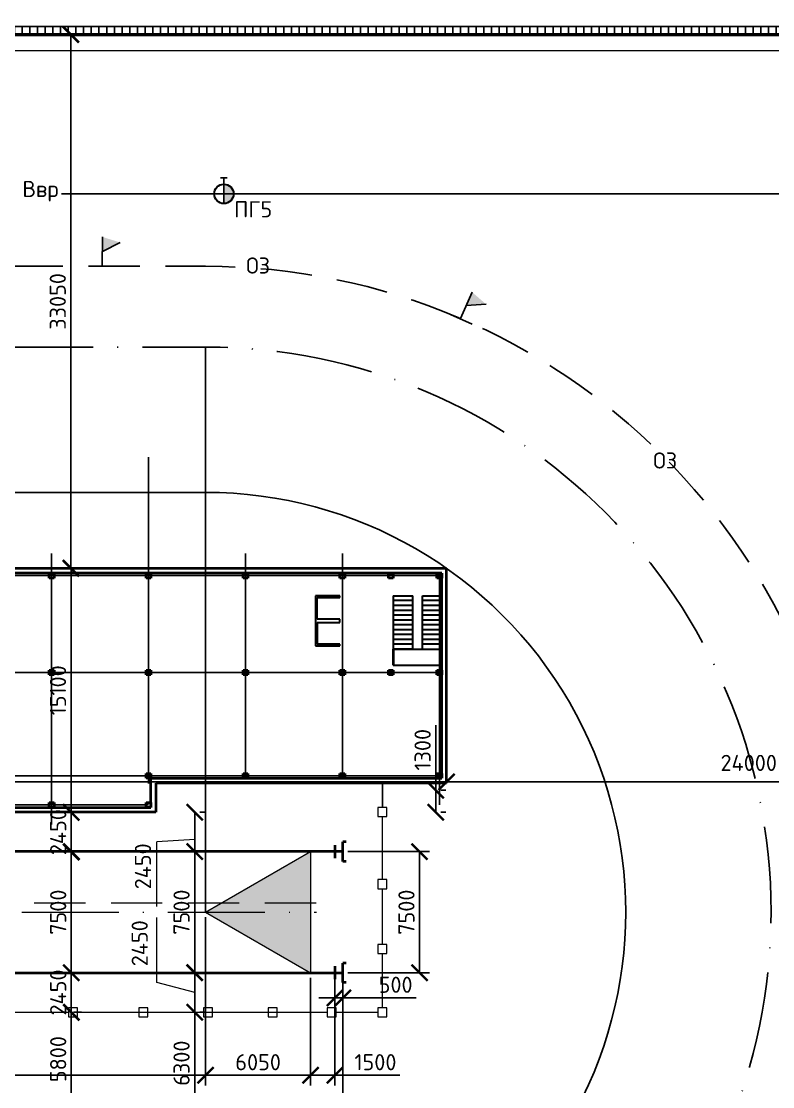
# Model space of a CAD drawing. Header units: millimetres. Extents: x -782 to 10910, y 3841 to 13237.
# Drawn here: x 3054.9 to 3147.9, y 12627.3 to 12759.2 of the extents above; entities that cross this region are included whole.
import ezdxf

# ---------------------------------------------------------------- set-up
doc = ezdxf.new("R2010")
doc.units = ezdxf.units.MM
doc.linetypes.add('ACAD_ISO10W100', pattern=[18, 12, -3, 0, -3])
doc.linetypes.add('штриховая2', pattern=[9.525, 6.35, -3.175])
doc.layers.add('1', color=7, linetype='Continuous')
doc.layers.add('желтый', color=2, linetype='Continuous', lineweight=30)
doc.layers.add('Тонкая 0.3', color=140, linetype='Continuous', lineweight=25)
doc.styles.add('2.5', font='isocpeur.ttf', dxfattribs={"height": 2})
doc.styles.add('Isocpeur', font='isocpeur.ttf')
doc.dimstyles.new('М500 стройгенп', dxfattribs={"dimtxt": 2, "dimasz": 2, "dimexe": 1.25, "dimexo": 0.625, "dimtad": 1, "dimlfac": 500, "dimtxsty": '2.5', "dimblk": 'ARCHTICK', "dimcen": 2.5, "dimadec": 0, "dimazin": 0, "dimtfac": 1, "dimtmove": 0, "dimatfit": 3, "dimfxl": 1, "dimarcsym": 0})

# ---------------------------------------------------------------- blocks, each defined once
blk = doc.blocks.new('_ArchTick')
at = {"color": 0, "linetype": 'ByBlock', "const_width": 0.15}
blk.add_lwpolyline([(-0.5, -0.5), (0.5, 0.5)], dxfattribs=at)
blk = doc.blocks.new('*D894')
at = {"color": 0, "lineweight": -2, "transparency": 16777216}
for p, q in [((3077.69, 12648.26), (3077.69, 12627.44)), ((3090.69, 12640.76), (3090.69, 12627.44)), ((3077.69, 12628.69), (3090.69, 12628.69))]:
    blk.add_line(p, q, dxfattribs=at)
at = {"layer": 'Defpoints', "color": 0, "lineweight": -3, "transparency": 16777216}
for p in [(3077.69, 12648.89), (3090.69, 12641.39), (3090.69, 12628.69)]:
    blk.add_point(p, dxfattribs=at)
at = {"color": 0, "lineweight": -2, "transparency": 16777216, "xscale": 2, "yscale": 2, "zscale": 2, "rotation": 180}
blk.add_blockref('_ArchTick', (3077.69, 12628.69), dxfattribs=at)
at = {"color": 0, "lineweight": -2, "transparency": 16777216, "xscale": 2, "yscale": 2, "zscale": 2}
blk.add_blockref('_ArchTick', (3090.69, 12628.69), dxfattribs=at)
at = {"color": 0, "lineweight": 20, "transparency": 16777216, "insert": (3084.19, 12630.31), "char_height": 2, "attachment_point": 5, "style": '2.5'}
blk.add_mtext('6050', dxfattribs=at)
blk = doc.blocks.new('*D895')
at = {"color": 0, "lineweight": -2, "transparency": 16777216}
for p, q in [((3093.69, 12640.76), (3093.69, 12627.44)), ((3090.69, 12638.13), (3090.69, 12627.44)), ((3090.69, 12628.69), (3093.69, 12628.69)), ((3093.69, 12628.69), (3101.74, 12628.69))]:
    blk.add_line(p, q, dxfattribs=at)
at = {"layer": 'Defpoints', "color": 0, "lineweight": -3, "transparency": 16777216}
for p in [(3093.69, 12641.39), (3090.69, 12638.75), (3093.69, 12628.69)]:
    blk.add_point(p, dxfattribs=at)
at = {"color": 0, "lineweight": -2, "transparency": 16777216, "xscale": 2, "yscale": 2, "zscale": 2, "rotation": 180}
blk.add_blockref('_ArchTick', (3090.69, 12628.69), dxfattribs=at)
at = {"color": 0, "lineweight": -2, "transparency": 16777216, "xscale": 2, "yscale": 2, "zscale": 2}
blk.add_blockref('_ArchTick', (3093.69, 12628.69), dxfattribs=at)
at = {"color": 0, "lineweight": 20, "transparency": 16777216, "insert": (3098.71, 12630.31), "char_height": 2, "attachment_point": 5, "style": '2.5'}
blk.add_mtext('1500', dxfattribs=at)
blk = doc.blocks.new('*D896')
at = {"color": 0, "lineweight": -2, "transparency": 16777216}
for p, q in [((3093.69, 12640.76), (3093.69, 12637.02)), ((3094.69, 12640.76), (3094.69, 12637.02)), ((3093.69, 12638.27), (3091.69, 12638.27)), ((3093.69, 12638.27), (3094.69, 12638.27)), ((3094.69, 12638.27), (3103.74, 12638.27))]:
    blk.add_line(p, q, dxfattribs=at)
at = {"layer": 'Defpoints', "color": 0, "lineweight": -3, "transparency": 16777216}
for p in [(3093.69, 12641.39), (3094.69, 12641.39), (3094.69, 12638.27)]:
    blk.add_point(p, dxfattribs=at)
at = {"color": 0, "lineweight": -2, "transparency": 16777216, "xscale": 2, "yscale": 2, "zscale": 2}
blk.add_blockref('_ArchTick', (3093.69, 12638.27), dxfattribs=at)
at = {"color": 0, "lineweight": -2, "transparency": 16777216, "xscale": 2, "yscale": 2, "zscale": 2, "rotation": 180}
blk.add_blockref('_ArchTick', (3094.69, 12638.27), dxfattribs=at)
at = {"color": 0, "lineweight": 20, "transparency": 16777216, "insert": (3101.21, 12639.9), "char_height": 2, "attachment_point": 5, "style": '2.5'}
blk.add_mtext('500', dxfattribs=at)
blk = doc.blocks.new('*D836')
at = {"color": 0, "lineweight": -2, "transparency": 16777216}
for p, q in [((2998.56, 12640.76), (2998.56, 12623.65)), ((3094.69, 12640.76), (3094.69, 12623.65)), ((3094.69, 12624.9), (2998.56, 12624.9))]:
    blk.add_line(p, q, dxfattribs=at)
at = {"layer": 'Defpoints', "color": 0, "lineweight": -3, "transparency": 16777216}
for p in [(2998.56, 12641.39), (3094.69, 12641.39), (2998.56, 12624.9)]:
    blk.add_point(p, dxfattribs=at)
at = {"color": 0, "lineweight": -2, "transparency": 16777216, "xscale": 2, "yscale": 2, "zscale": 2, "rotation": 180}
blk.add_blockref('_ArchTick', (2998.56, 12624.9), dxfattribs=at)
at = {"color": 0, "lineweight": -2, "transparency": 16777216, "xscale": 2, "yscale": 2, "zscale": 2}
blk.add_blockref('_ArchTick', (3094.69, 12624.9), dxfattribs=at)
at = {"color": 0, "lineweight": 25, "transparency": 16777216, "insert": (3039.39, 12626.53), "char_height": 2, "attachment_point": 5, "style": '2.5'}
blk.add_mtext('50000', dxfattribs=at)
blk = doc.blocks.new('*D899')
at = {"color": 0, "lineweight": -2, "transparency": 16777216}
for p, q in [((3095.31, 12656.39), (3105.42, 12656.39)), ((3104.17, 12641.39), (3104.17, 12656.39)), ((3095.31, 12641.39), (3105.42, 12641.39))]:
    blk.add_line(p, q, dxfattribs=at)
at = {"layer": 'Defpoints', "color": 0, "lineweight": -3, "transparency": 16777216}
for p in [(3094.69, 12656.39), (3104.17, 12656.39), (3094.69, 12641.39)]:
    blk.add_point(p, dxfattribs=at)
at = {"color": 0, "lineweight": -2, "transparency": 16777216, "xscale": 2, "yscale": 2, "zscale": 2}
for p, rotation in [((3104.17, 12656.39), 90), ((3104.17, 12641.39), 270)]:
    blk.add_blockref('_ArchTick', p, dxfattribs=dict(at, rotation=rotation))
at = {"color": 0, "lineweight": 25, "transparency": 16777216, "insert": (3102.55, 12648.89), "char_height": 2, "attachment_point": 5, "rotation": 90, "style": '2.5'}
blk.add_mtext('7500', dxfattribs=at)
blk = doc.blocks.new('*D837')
at = {"color": 0, "lineweight": -2, "transparency": 16777216}
for p, q in [((3076.34, 12623.89), (3076.34, 12636.49)), ((3076.96, 12636.49), (3077.59, 12636.49)), ((3076.96, 12623.89), (3077.59, 12623.89))]:
    blk.add_line(p, q, dxfattribs=at)
at = {"layer": 'Defpoints', "color": 0, "lineweight": -3, "transparency": 16777216}
for p in [(3076.34, 12636.49), (3076.34, 12636.49), (3076.34, 12623.89)]:
    blk.add_point(p, dxfattribs=at)
at = {"color": 0, "lineweight": -2, "transparency": 16777216, "xscale": 2, "yscale": 2, "zscale": 2}
for p, rotation in [((3076.34, 12636.49), 90), ((3076.34, 12623.89), 270)]:
    blk.add_blockref('_ArchTick', p, dxfattribs=dict(at, rotation=rotation))
at = {"color": 0, "lineweight": 20, "transparency": 16777216, "insert": (3074.71, 12630.19), "char_height": 2, "attachment_point": 5, "rotation": 90, "style": '2.5'}
blk.add_mtext('6300', dxfattribs=at)
blk = doc.blocks.new('*D838')
at = {"color": 0, "lineweight": -2, "transparency": 16777216}
for p, q in [((3076.34, 12636.49), (3076.34, 12641.39)), ((3076.96, 12641.39), (3077.59, 12641.39)), ((3076.96, 12636.49), (3077.59, 12636.49))]:
    blk.add_line(p, q, dxfattribs=at)
at = {"layer": 'Defpoints', "color": 0, "lineweight": -3, "transparency": 16777216}
for p in [(3076.34, 12641.39), (3076.34, 12641.39), (3076.34, 12636.49)]:
    blk.add_point(p, dxfattribs=at)
at = {"color": 0, "lineweight": -2, "transparency": 16777216, "xscale": 2, "yscale": 2, "zscale": 2}
for p, rotation in [((3076.34, 12641.39), 90), ((3076.34, 12636.49), 270)]:
    blk.add_blockref('_ArchTick', p, dxfattribs=dict(at, rotation=rotation))
at = {"color": 0, "lineweight": 20, "transparency": 16777216, "insert": (3069.53, 12645.04), "char_height": 2, "attachment_point": 5, "rotation": 90, "style": '2.5'}
blk.add_mtext('2450', dxfattribs=at)
blk = doc.blocks.new('*D839')
at = {"color": 0, "lineweight": -2, "transparency": 16777216}
for p, q in [((3076.34, 12641.39), (3076.34, 12656.39)), ((3076.96, 12656.39), (3077.59, 12656.39)), ((3076.96, 12641.39), (3077.59, 12641.39))]:
    blk.add_line(p, q, dxfattribs=at)
at = {"layer": 'Defpoints', "color": 0, "lineweight": -3, "transparency": 16777216}
for p in [(3076.34, 12656.39), (3076.34, 12656.39), (3076.34, 12641.39)]:
    blk.add_point(p, dxfattribs=at)
at = {"color": 0, "lineweight": -2, "transparency": 16777216, "xscale": 2, "yscale": 2, "zscale": 2}
for p, rotation in [((3076.34, 12656.39), 90), ((3076.34, 12641.39), 270)]:
    blk.add_blockref('_ArchTick', p, dxfattribs=dict(at, rotation=rotation))
at = {"color": 0, "lineweight": 20, "transparency": 16777216, "insert": (3074.71, 12648.89), "char_height": 2, "attachment_point": 5, "rotation": 90, "style": '2.5'}
blk.add_mtext('7500', dxfattribs=at)
blk = doc.blocks.new('*D840')
at = {"color": 0, "lineweight": -2, "transparency": 16777216}
for p, q in [((3076.34, 12656.39), (3076.34, 12661.27)), ((3076.96, 12661.27), (3077.59, 12661.27)), ((3076.96, 12656.39), (3077.59, 12656.39))]:
    blk.add_line(p, q, dxfattribs=at)
at = {"layer": 'Defpoints', "color": 0, "lineweight": -3, "transparency": 16777216}
for p in [(3076.34, 12661.27), (3076.34, 12661.27), (3076.34, 12656.39)]:
    blk.add_point(p, dxfattribs=at)
at = {"color": 0, "lineweight": -2, "transparency": 16777216, "xscale": 2, "yscale": 2, "zscale": 2}
for p, rotation in [((3076.34, 12661.27), 90), ((3076.34, 12656.39), 270)]:
    blk.add_blockref('_ArchTick', p, dxfattribs=dict(at, rotation=rotation))
at = {"color": 0, "lineweight": 20, "transparency": 16777216, "insert": (3069.93, 12654.57), "char_height": 2, "attachment_point": 5, "rotation": 90, "style": '2.5'}
blk.add_mtext('2450', dxfattribs=at)
blk = doc.blocks.new('*D841')
at = {"color": 0, "lineweight": -2, "transparency": 16777216}
for p, q in [((3106.17, 12663.99), (3106.17, 12672.04)), ((3106.17, 12661.27), (3106.17, 12663.99)), ((3106.8, 12663.99), (3107.42, 12663.99)), ((3106.8, 12661.27), (3107.42, 12661.27))]:
    blk.add_line(p, q, dxfattribs=at)
at = {"layer": 'Defpoints', "color": 0, "lineweight": -3, "transparency": 16777216}
for p in [(3106.17, 12663.99), (3106.17, 12663.99), (3106.17, 12661.27)]:
    blk.add_point(p, dxfattribs=at)
at = {"color": 0, "lineweight": -2, "transparency": 16777216, "xscale": 2, "yscale": 2, "zscale": 2}
for p, rotation in [((3106.17, 12663.99), 90), ((3106.17, 12661.27), 270)]:
    blk.add_blockref('_ArchTick', p, dxfattribs=dict(at, rotation=rotation))
at = {"color": 0, "lineweight": 20, "transparency": 16777216, "insert": (3104.55, 12669.01), "char_height": 2, "attachment_point": 5, "rotation": 90, "style": '2.5'}
blk.add_mtext('1300', dxfattribs=at)
blk = doc.blocks.new('*D854')
at = {"color": 0, "lineweight": -2, "transparency": 16777216}
for p, q in [((3015.56, 12648.26), (3015.56, 12627.44)), ((3077.69, 12640.76), (3077.69, 12627.44)), ((3077.69, 12628.69), (3015.56, 12628.69))]:
    blk.add_line(p, q, dxfattribs=at)
at = {"layer": 'Defpoints', "color": 0, "lineweight": -3, "transparency": 16777216}
for p in [(3015.56, 12648.89), (3077.69, 12641.39), (3015.56, 12628.69)]:
    blk.add_point(p, dxfattribs=at)
at = {"color": 0, "lineweight": -2, "transparency": 16777216, "xscale": 2, "yscale": 2, "zscale": 2, "rotation": 180}
blk.add_blockref('_ArchTick', (3015.56, 12628.69), dxfattribs=at)
at = {"color": 0, "lineweight": -2, "transparency": 16777216, "xscale": 2, "yscale": 2, "zscale": 2}
blk.add_blockref('_ArchTick', (3077.69, 12628.69), dxfattribs=at)
at = {"color": 0, "lineweight": 25, "transparency": 16777216, "insert": (3046.62, 12630.31), "char_height": 2, "width": 0.4394, "attachment_point": 5, "style": '2.5'}
blk.add_mtext('33000', dxfattribs=at)
blk = doc.blocks.new('*D861')
at = {"color": 0, "lineweight": -2, "transparency": 16777216}
for p, q in [((3061.06, 12624.9), (3061.06, 12636.49)), ((3061.35, 12636.49), (3062.31, 12636.49)), ((3061.69, 12624.9), (3062.31, 12624.9))]:
    blk.add_line(p, q, dxfattribs=at)
at = {"layer": 'Defpoints', "color": 0, "lineweight": -3, "transparency": 16777216}
for p in [(3060.73, 12636.49), (3061.06, 12636.49), (3061.06, 12624.9)]:
    blk.add_point(p, dxfattribs=at)
at = {"color": 0, "lineweight": -2, "transparency": 16777216, "xscale": 2, "yscale": 2, "zscale": 2}
for p, rotation in [((3061.06, 12636.49), 90), ((3061.06, 12624.9), 270)]:
    blk.add_blockref('_ArchTick', p, dxfattribs=dict(at, rotation=rotation))
at = {"color": 0, "lineweight": 20, "transparency": 16777216, "insert": (3059.44, 12630.69), "char_height": 2, "attachment_point": 5, "rotation": 90, "style": '2.5'}
blk.add_mtext('5800', dxfattribs=at)
blk = doc.blocks.new('*D862')
at = {"color": 0, "lineweight": -2, "transparency": 16777216}
for p, q in [((3061.06, 12641.39), (3061.06, 12656.39)), ((3061.69, 12656.39), (3062.31, 12656.39)), ((3061.69, 12641.39), (3062.31, 12641.39))]:
    blk.add_line(p, q, dxfattribs=at)
at = {"layer": 'Defpoints', "color": 0, "lineweight": -3, "transparency": 16777216}
for p in [(3061.06, 12656.39), (3061.06, 12656.39), (3061.06, 12641.39)]:
    blk.add_point(p, dxfattribs=at)
at = {"color": 0, "lineweight": -2, "transparency": 16777216, "xscale": 2, "yscale": 2, "zscale": 2}
for p, rotation in [((3061.06, 12656.39), 90), ((3061.06, 12641.39), 270)]:
    blk.add_blockref('_ArchTick', p, dxfattribs=dict(at, rotation=rotation))
at = {"color": 0, "lineweight": 20, "transparency": 16777216, "insert": (3059.44, 12648.89), "char_height": 2, "attachment_point": 5, "rotation": 90, "style": '2.5'}
blk.add_mtext('7500', dxfattribs=at)
blk = doc.blocks.new('*D863')
at = {"color": 0, "lineweight": -2, "transparency": 16777216}
for p, q in [((3061.06, 12636.49), (3061.06, 12641.39)), ((3061.69, 12641.39), (3062.31, 12641.39)), ((3060.44, 12636.49), (3059.81, 12636.49))]:
    blk.add_line(p, q, dxfattribs=at)
at = {"layer": 'Defpoints', "color": 0, "lineweight": -3, "transparency": 16777216}
for p in [(3061.06, 12641.39), (3061.06, 12641.39), (3061.06, 12636.49)]:
    blk.add_point(p, dxfattribs=at)
at = {"color": 0, "lineweight": -2, "transparency": 16777216, "xscale": 2, "yscale": 2, "zscale": 2}
for p, rotation in [((3061.06, 12641.39), 90), ((3061.06, 12636.49), 270)]:
    blk.add_blockref('_ArchTick', p, dxfattribs=dict(at, rotation=rotation))
at = {"color": 0, "lineweight": 20, "transparency": 16777216, "insert": (3059.44, 12638.94), "char_height": 2, "attachment_point": 5, "rotation": 90, "style": '2.5'}
blk.add_mtext('2450', dxfattribs=at)
blk = doc.blocks.new('*D855')
at = {"color": 0, "lineweight": -2, "transparency": 16777216}
for p, q in [((3061.06, 12656.35), (3061.06, 12661.25)), ((3061.69, 12661.25), (3062.31, 12661.25)), ((3060.44, 12656.35), (3059.81, 12656.35))]:
    blk.add_line(p, q, dxfattribs=at)
at = {"layer": 'Defpoints', "color": 0, "lineweight": -3, "transparency": 16777216}
for p in [(3061.06, 12661.25), (3061.06, 12661.25), (3061.06, 12656.35)]:
    blk.add_point(p, dxfattribs=at)
at = {"color": 0, "lineweight": -2, "transparency": 16777216, "xscale": 2, "yscale": 2, "zscale": 2}
for p, rotation in [((3061.06, 12661.25), 90), ((3061.06, 12656.35), 270)]:
    blk.add_blockref('_ArchTick', p, dxfattribs=dict(at, rotation=rotation))
at = {"color": 0, "lineweight": 20, "transparency": 16777216, "insert": (3059.44, 12658.8), "char_height": 2, "attachment_point": 5, "rotation": 90, "style": '2.5'}
blk.add_mtext('2450', dxfattribs=at)
blk = doc.blocks.new('*D856')
at = {"color": 0, "lineweight": -2, "transparency": 16777216}
for p, q in [((3061.04, 12661.27), (3061.04, 12691.47)), ((3061.66, 12691.47), (3062.29, 12691.47)), ((3061.66, 12661.27), (3062.29, 12661.27))]:
    blk.add_line(p, q, dxfattribs=at)
at = {"layer": 'Defpoints', "color": 0, "lineweight": -3, "transparency": 16777216}
for p in [(3061.04, 12691.47), (3061.04, 12691.47), (3061.04, 12661.27)]:
    blk.add_point(p, dxfattribs=at)
at = {"color": 0, "lineweight": -2, "transparency": 16777216, "xscale": 2, "yscale": 2, "zscale": 2}
for p, rotation in [((3061.04, 12691.47), 90), ((3061.04, 12661.27), 270)]:
    blk.add_blockref('_ArchTick', p, dxfattribs=dict(at, rotation=rotation))
at = {"color": 0, "lineweight": 20, "transparency": 16777216, "insert": (3059.41, 12676.37), "char_height": 2, "attachment_point": 5, "rotation": 90, "style": '2.5'}
blk.add_mtext('15100', dxfattribs=at)
blk = doc.blocks.new('*D857')
at = {"color": 0, "lineweight": -2, "transparency": 16777216}
for p, q in [((3061.02, 12691.5), (3061.02, 12757.59)), ((3061.64, 12757.59), (3062.27, 12757.59)), ((3061.64, 12691.5), (3062.27, 12691.5))]:
    blk.add_line(p, q, dxfattribs=at)
at = {"layer": 'Defpoints', "color": 0, "lineweight": -3, "transparency": 16777216}
for p in [(3061.02, 12757.59), (3061.02, 12757.59), (3061.02, 12691.5)]:
    blk.add_point(p, dxfattribs=at)
at = {"color": 0, "lineweight": -2, "transparency": 16777216, "xscale": 2, "yscale": 2, "zscale": 2}
for p, rotation in [((3061.02, 12757.59), 90), ((3061.02, 12691.5), 270)]:
    blk.add_blockref('_ArchTick', p, dxfattribs=dict(at, rotation=rotation))
at = {"color": 0, "lineweight": 20, "transparency": 16777216, "insert": (3059.39, 12724.54), "char_height": 2, "attachment_point": 5, "rotation": 90, "style": '2.5'}
blk.add_mtext('33050', dxfattribs=at)
blk = doc.blocks.new('*D882')
at = {"color": 0, "lineweight": -2, "transparency": 16777216}
for p, q in [((3107.52, 12665.5), (3107.52, 12666.29)), ((3155.15, 12652.5), (3155.15, 12666.29)), ((3107.52, 12665.04), (3155.15, 12665.04))]:
    blk.add_line(p, q, dxfattribs=at)
at = {"layer": 'Defpoints', "color": 0, "lineweight": -3, "transparency": 16777216}
for p in [(3107.52, 12664.87), (3155.15, 12665.04), (3155.15, 12651.87)]:
    blk.add_point(p, dxfattribs=at)
at = {"color": 0, "lineweight": -2, "transparency": 16777216, "xscale": 2, "yscale": 2, "zscale": 2, "rotation": 180}
blk.add_blockref('_ArchTick', (3107.52, 12665.04), dxfattribs=at)
at = {"color": 0, "lineweight": -2, "transparency": 16777216, "xscale": 2, "yscale": 2, "zscale": 2}
blk.add_blockref('_ArchTick', (3155.15, 12665.04), dxfattribs=at)
at = {"color": 0, "lineweight": 20, "transparency": 16777216, "insert": (3144.92, 12667.38), "char_height": 2, "attachment_point": 5, "style": '2.5'}
blk.add_mtext('24000', dxfattribs=at)
blk = doc.blocks.new('*D883')
at = {"color": 0, "lineweight": -2, "transparency": 16777216}
for p, q in [((3107.52, 12665.66), (3107.52, 12666.29)), ((2985.72, 12665.04), (3107.52, 12665.04)), ((2985.72, 12664.7), (2985.72, 12663.79))]:
    blk.add_line(p, q, dxfattribs=at)
at = {"layer": 'Defpoints', "color": 0, "lineweight": -3, "transparency": 16777216}
for p in [(2985.72, 12665.33), (3107.52, 12665.04), (3107.52, 12665.04)]:
    blk.add_point(p, dxfattribs=at)
at = {"color": 0, "lineweight": -2, "transparency": 16777216, "xscale": 2, "yscale": 2, "zscale": 2, "rotation": 180}
blk.add_blockref('_ArchTick', (2985.72, 12665.04), dxfattribs=at)
at = {"color": 0, "lineweight": -2, "transparency": 16777216, "xscale": 2, "yscale": 2, "zscale": 2}
blk.add_blockref('_ArchTick', (3107.52, 12665.04), dxfattribs=at)
at = {"color": 0, "lineweight": 20, "transparency": 16777216, "insert": (3038.66, 12667.66), "char_height": 2, "attachment_point": 5, "style": '2.5'}
blk.add_mtext('60000', dxfattribs=at)

msp = doc.modelspace()

# ---------------------------------------------------------------- hatches: boundary and pattern name
at = {"lineweight": -3}
h = msp.add_hatch(dxfattribs=at)
h.set_pattern_fill('ANSI31', color=256, scale=0.3, angle=135)
h.set_pattern_definition([(180, (851.8348, 4269.5768), (-6e-17, -0.9525), [])])
h.paths.add_polyline_path([(2930.728442, 12588.887246), (2929.72368, 12588.887275), (2929.723352, 12587.287358), (2929.72368, 12564.672745), (2930.72368, 12565.672745)])
h.paths.add_polyline_path([(3261.316317, 12588.886857), (3260.316317, 12588.886857), (3260.316317, 12565.672745), (3261.316317, 12564.672745)])
h.paths.add_polyline_path([(3261.316317, 12683.823464), (3260.333133, 12683.823464), (3260.333587, 12681.832695), (3261.316317, 12681.832695)])
h.paths.add_polyline_path([(3261.316317, 12681.832695), (3260.333587, 12681.832695), (3260.353179, 12595.88557), (3261.316317, 12595.885734)])
h.paths.add_polyline_path([(3101.668954, 12752.432917), (3101.668954, 12759.232917), (3096.868954, 12759.232917), (3096.868954, 12752.432917)], flags=9)
h = msp.add_hatch(dxfattribs=at)
h.set_pattern_fill('ANSI31', color=256, scale=0.3, angle=45)
h.set_pattern_definition([(90, (851.8348, 4269.5768), (-0.9525, 0), [])])
h.paths.add_polyline_path([(2956.705821, 12758.590698), (2935.72368, 12758.590698), (2935.72368, 12757.590698), (2956.706382, 12757.590698)])
h.paths.add_polyline_path([(2935.72368, 12758.590698), (2929.72368, 12758.590698), (2930.72368, 12757.590698), (2932.723608, 12757.590698), (2935.72368, 12757.590698)])
h.paths.add_polyline_path([(3261.316317, 12758.590698), (2956.705821, 12758.590698), (2956.706382, 12757.590698), (3260.316317, 12757.590698)])
h.paths.add_polyline_path([(3260.316317, 12565.672745), (2930.72368, 12565.672745), (2929.72368, 12564.672745), (3261.316317, 12564.672745)])
at = {"lineweight": 25}
h = msp.add_hatch(color=256, dxfattribs=at)
h.dxf.hatch_style = 1
h.paths.add_polyline_path([(3081.149854, 12737.861857, 0.4142135624), (3079.949856, 12739.061855), (3079.949856, 12736.661859, 0.4142135624)])
at = {"lineweight": 30}
h = msp.add_hatch(color=256, dxfattribs=at)
h.dxf.hatch_style = 1
h.paths.add_polyline_path([(3090.686344, 12656.386862), (3077.686342, 12648.886862), (3090.686344, 12641.386862)])
at = {"layer": 'Тонкая 0.3', "ltscale": 5}
for points in [[(3064.925619, 12732.521828), (3064.911891, 12730.730641), (3067.099041, 12731.843873)], [(3110.689915, 12725.677017), (3109.958918, 12724.041724), (3112.408937, 12724.184252)]]:
    msp.add_hatch(color=7, dxfattribs=at).paths.add_polyline_path(points)

# ---------------------------------------------------------------- linework, layer by layer
at = {"lineweight": -3}
for p, q in [((2929.72368, 12758.590698), (3261.316317, 12758.590698)), ((3260.316317, 12757.590698), (2932.723608, 12757.590698)), ((3077.686337, 12648.886857), (3077.686337, 12718.886857)), ((3015.561022, 12700.886857), (3077.686337, 12700.886857)), ((3099.574281, 12661.846856), (3099.574281, 12664.874801))]:
    msp.add_line(p, q, dxfattribs=at)
at = {"color": 240, "lineweight": 20, "true_color": 0xed1f24}
msp.add_line((3258.316317, 12755.590652), (2932.72368, 12755.590652), dxfattribs=at)
at = {"lineweight": 25}
for p, q in [((3079.949856, 12739.861853), (3079.549856, 12739.861853)), ((3079.549856, 12739.861853), (3080.349855, 12739.861853)), ((3079.949856, 12739.061855), (3079.949856, 12739.861853)), ((3079.949856, 12739.061855), (3079.949856, 12736.661859)), ((3070.62368, 12664.829587), (3070.62368, 12705.262541)), ((3058.62368, 12659.763599), (3058.62368, 12693.301329)), ((3082.62368, 12665.774801), (3082.62368, 12693.301329)), ((3094.62368, 12665.774801), (3094.62368, 12693.301329)), ((2986.62368, 12690.574801), (3106.62368, 12690.574801)), ((3106.32368, 12690.274801), (3106.92368, 12690.874801)), ((3106.32368, 12690.874801), (3106.92368, 12690.274801)), ((3106.62368, 12690.574801), (3106.62368, 12662.174801)), ((2986.62368, 12678.574801), (3106.62368, 12678.574801)), ((2986.62368, 12665.774801), (3106.62368, 12665.774801)), ((3022.62368, 12662.174801), (3070.62368, 12662.174801))]:
    msp.add_line(p, q, dxfattribs=at)
at = {"color": 5, "lineweight": 25}
msp.add_line((3059.835808, 12737.861857), (3172.806559, 12737.861857), dxfattribs=at)
at = {"linetype": 'штриховая2', "lineweight": -3}
msp.add_line((3015.561022, 12728.886857), (3077.686339, 12728.886851), dxfattribs=at)
at = {"linetype": 'ACAD_ISO10W100', "lineweight": -3}
msp.add_line((3015.56102, 12718.886862), (3077.686343, 12718.886857), dxfattribs=at)
at = {"lineweight": 40}
for p, q in [((3107.52368, 12691.474801), (2985.72368, 12691.474801)), ((3106.92368, 12690.874801), (2986.32368, 12690.874801)), ((3058.32368, 12690.274801), (3058.32368, 12690.874801)), ((3058.32368, 12690.874801), (3058.92368, 12690.874801)), ((3058.92368, 12690.874801), (3058.92368, 12690.274801)), ((3070.32368, 12690.274801), (3070.32368, 12690.874801)), ((3070.32368, 12690.874801), (3070.92368, 12690.874801)), ((3070.92368, 12690.874801), (3070.92368, 12690.274801)), ((3082.32368, 12690.274801), (3082.32368, 12690.874801)), ((3082.32368, 12690.874801), (3082.92368, 12690.874801)), ((3082.92368, 12690.874801), (3082.92368, 12690.274801)), ((3094.32368, 12690.274801), (3094.32368, 12690.874801)), ((3094.32368, 12690.874801), (3094.92368, 12690.874801)), ((3094.92368, 12690.874801), (3094.92368, 12690.274801)), ((3100.32368, 12690.274801), (3100.32368, 12690.874801)), ((3100.32368, 12690.874801), (3100.92368, 12690.874801)), ((3100.92368, 12690.874801), (3100.92368, 12690.274801)), ((3106.32368, 12690.274801), (3106.32368, 12690.874801)), ((3106.32368, 12690.874801), (3106.92368, 12690.874801)), ((3106.92368, 12690.874801), (3106.92368, 12690.274801)), ((3106.92368, 12665.474801), (3106.92368, 12690.874801)), ((3107.52368, 12664.874801), (3107.52368, 12691.474801)), ((3058.92368, 12690.274801), (3058.32368, 12690.274801)), ((3070.92368, 12690.274801), (3070.32368, 12690.274801)), ((3082.92368, 12690.274801), (3082.32368, 12690.274801)), ((3094.92368, 12690.274801), (3094.32368, 12690.274801)), ((3100.92368, 12690.274801), (3100.32368, 12690.274801)), ((3106.92368, 12690.274801), (3106.32368, 12690.274801)), ((3100.92368, 12681.474215), (3100.92368, 12679.474215)), ((3058.32368, 12678.274801), (3058.32368, 12678.874801)), ((3058.32368, 12678.874801), (3058.92368, 12678.874801)), ((3058.92368, 12678.874801), (3058.92368, 12678.274801)), ((3070.32368, 12678.274801), (3070.32368, 12678.874801)), ((3070.32368, 12678.874801), (3070.92368, 12678.874801)), ((3070.92368, 12678.874801), (3070.92368, 12678.274801)), ((3082.32368, 12678.274801), (3082.32368, 12678.874801)), ((3082.32368, 12678.874801), (3082.92368, 12678.874801)), ((3082.92368, 12678.874801), (3082.92368, 12678.274801)), ((3094.32368, 12678.274801), (3094.32368, 12678.874801)), ((3094.32368, 12678.874801), (3094.92368, 12678.874801)), ((3094.92368, 12678.874801), (3094.92368, 12678.274801)), ((3100.32368, 12678.274801), (3100.32368, 12678.874801)), ((3100.32368, 12678.874801), (3100.92368, 12678.874801)), ((3100.92368, 12678.874801), (3100.92368, 12678.274801)), ((3106.32368, 12678.274801), (3106.32368, 12678.874801)), ((3106.32368, 12678.874801), (3106.92368, 12678.874801)), ((3106.92368, 12678.874801), (3106.92368, 12678.274801)), ((3058.92368, 12678.274801), (3058.32368, 12678.274801)), ((3070.92368, 12678.274801), (3070.32368, 12678.274801)), ((3082.92368, 12678.274801), (3082.32368, 12678.274801)), ((3094.92368, 12678.274801), (3094.32368, 12678.274801)), ((3100.92368, 12678.274801), (3100.32368, 12678.274801)), ((3106.92368, 12678.274801), (3106.32368, 12678.274801)), ((3070.32368, 12665.474801), (3070.32368, 12666.074801)), ((3070.32368, 12666.074801), (3070.92368, 12666.074801)), ((3070.92368, 12665.474801), (3070.32368, 12665.474801)), ((3070.92368, 12666.074801), (3070.92368, 12665.474801)), ((3070.92368, 12661.874801), (3070.92368, 12665.474801)), ((3070.92368, 12665.474801), (3106.92368, 12665.474801)), ((3082.32368, 12665.474801), (3082.32368, 12666.074801)), ((3082.32368, 12666.074801), (3082.92368, 12666.074801)), ((3082.92368, 12665.474801), (3082.32368, 12665.474801)), ((3082.92368, 12666.074801), (3082.92368, 12665.474801)), ((3094.32368, 12665.474801), (3094.32368, 12666.074801)), ((3094.32368, 12666.074801), (3094.92368, 12666.074801)), ((3094.92368, 12665.474801), (3094.32368, 12665.474801)), ((3094.92368, 12666.074801), (3094.92368, 12665.474801)), ((3106.32368, 12665.474801), (3106.32368, 12666.074801)), ((3106.32368, 12666.074801), (3106.92368, 12666.074801)), ((3106.92368, 12665.474801), (3106.32368, 12665.474801)), ((3106.92368, 12666.074801), (3106.92368, 12665.474801)), ((3107.52368, 12664.874801), (3071.52368, 12664.874801)), ((3071.52368, 12664.874801), (3071.52368, 12661.874801)), ((3022.32368, 12661.874801), (3070.92368, 12661.874801)), ((3058.32368, 12661.874801), (3058.32368, 12662.474801)), ((3058.32368, 12662.474801), (3058.92368, 12662.474801)), ((3058.92368, 12661.874801), (3058.32368, 12661.874801)), ((3058.92368, 12662.474801), (3058.92368, 12661.874801)), ((3070.32368, 12661.874801), (3070.32368, 12662.474801)), ((3070.32368, 12662.474801), (3070.92368, 12662.474801)), ((3070.92368, 12661.874801), (3070.32368, 12661.874801)), ((3070.92368, 12662.474801), (3070.92368, 12661.874801)), ((3071.52368, 12661.874801), (3071.52368, 12661.274801)), ((3071.52368, 12661.274801), (3021.474602, 12661.274801)), ((3094.686337, 12655.186859), (3094.686337, 12657.586855)), ((3095.086336, 12657.586855), (3094.686337, 12657.586855)), ((3094.686337, 12656.386857), (2998.561022, 12656.386857)), ((3093.686339, 12657.186855), (3093.686339, 12655.586858)), ((3095.086336, 12655.186859), (3094.686337, 12655.186859)), ((3093.686339, 12642.186855), (3093.686339, 12640.586858)), ((3094.686337, 12640.186859), (3094.686337, 12642.586855)), ((3095.086336, 12642.586855), (3094.686337, 12642.586855)), ((2998.561022, 12641.386857), (3094.686337, 12641.386857)), ((3095.086336, 12640.186859), (3094.686337, 12640.186859))]:
    msp.add_line(p, q, dxfattribs=at)
at = {"lineweight": 30}
for p, q in [((3094.32368, 12688.074801), (3091.30368, 12688.074801)), ((3091.30368, 12688.074801), (3091.30368, 12681.894801)), ((3091.50368, 12685.174801), (3091.50368, 12687.874801)), ((3091.50368, 12687.874801), (3094.32368, 12687.874801)), ((3094.32368, 12687.874801), (3094.32368, 12688.074801)), ((3100.92368, 12688.074215), (3103.32368, 12688.074215)), ((3100.92368, 12688.074215), (3100.92368, 12679.474215)), ((3103.32368, 12681.474215), (3103.32368, 12688.074215)), ((3104.52368, 12681.474215), (3104.52368, 12688.074215)), ((3104.52368, 12688.074215), (3106.92368, 12688.074215)), ((3106.92368, 12679.474215), (3106.92368, 12688.074215)), ((3103.32368, 12687.474215), (3100.92368, 12687.474215)), ((3103.32368, 12686.874215), (3100.92368, 12686.874215)), ((3106.92368, 12687.474215), (3104.52368, 12687.474215)), ((3106.92368, 12686.874215), (3104.52368, 12686.874215)), ((3094.32368, 12685.174801), (3091.50368, 12685.174801)), ((3094.32368, 12684.774801), (3094.32368, 12685.174801)), ((3103.32368, 12686.274215), (3100.92368, 12686.274215)), ((3103.32368, 12685.674215), (3100.92368, 12685.674215)), ((3106.92368, 12686.274215), (3104.52368, 12686.274215)), ((3106.92368, 12685.674215), (3104.52368, 12685.674215)), ((3091.50368, 12684.774801), (3094.32368, 12684.774801)), ((3091.50368, 12684.774801), (3091.50368, 12682.094801)), ((3103.32368, 12685.074215), (3100.92368, 12685.074215)), ((3103.32368, 12684.474215), (3100.92368, 12684.474215)), ((3103.32368, 12683.874215), (3100.92368, 12683.874215)), ((3106.92368, 12685.074215), (3104.52368, 12685.074215)), ((3106.92368, 12684.474215), (3104.52368, 12684.474215)), ((3106.92368, 12683.874215), (3104.52368, 12683.874215)), ((3103.32368, 12683.274215), (3100.92368, 12683.274215)), ((3103.32368, 12682.674215), (3100.92368, 12682.674215)), ((3106.92368, 12683.274215), (3104.52368, 12683.274215)), ((3106.92368, 12682.674215), (3104.52368, 12682.674215)), ((3091.30368, 12681.894801), (3094.32368, 12681.894801)), ((3094.32368, 12682.094801), (3091.50368, 12682.094801)), ((3094.32368, 12681.894801), (3094.32368, 12682.094801)), ((3103.32368, 12682.074215), (3100.92368, 12682.074215)), ((3100.92368, 12681.474215), (3103.32368, 12681.474215)), ((3103.32368, 12681.474215), (3100.92368, 12681.474215)), ((3103.32368, 12681.474215), (3104.52368, 12681.474215)), ((3106.92368, 12682.074215), (3104.52368, 12682.074215)), ((3104.52368, 12681.474215), (3106.92368, 12681.474215)), ((3100.92368, 12679.474215), (3106.92368, 12679.474215))]:
    msp.add_line(p, q, dxfattribs=at)
at = {"lineweight": 13}
for p, q in [((3100.13428, 12661.846856), (3099.014282, 12661.846856)), ((3099.014282, 12661.846856), (3099.014282, 12660.726858)), ((3100.13428, 12660.726858), (3100.13428, 12661.846856)), ((3099.014282, 12660.726858), (3100.13428, 12660.726858)), ((3100.13428, 12652.917761), (3099.014282, 12652.917761)), ((3099.014282, 12652.917761), (3099.014282, 12651.797762)), ((3100.13428, 12651.797762), (3100.13428, 12652.917761)), ((3099.014282, 12651.797762), (3100.13428, 12651.797762)), ((3099.574281, 12651.47434), (3099.574281, 12651.797762)), ((3100.13428, 12644.901453), (3099.014282, 12644.901453)), ((3099.014282, 12644.901453), (3099.014282, 12643.781455)), ((3100.13428, 12643.781455), (3100.13428, 12644.901453)), ((3099.014282, 12643.781455), (3100.13428, 12643.781455)), ((3099.574281, 12643.458032), (3099.574281, 12643.781455)), ((3061.845026, 12637.046856), (3060.725028, 12637.046856)), ((3060.725028, 12637.046856), (3060.725028, 12635.926858)), ((3061.845026, 12635.926858), (3061.845026, 12637.046856)), ((3070.54611, 12637.046856), (3069.426111, 12637.046856)), ((3069.426111, 12637.046856), (3069.426111, 12635.926858)), ((3070.54611, 12637.046856), (3069.426111, 12637.046856)), ((3069.426111, 12637.046856), (3069.426111, 12635.926858)), ((3070.54611, 12635.926858), (3070.54611, 12637.046856)), ((3070.54611, 12635.926858), (3070.54611, 12637.046856)), ((3078.546096, 12637.046856), (3077.426098, 12637.046856)), ((3077.426098, 12637.046856), (3077.426098, 12635.926858)), ((3078.546096, 12637.046856), (3077.426098, 12637.046856)), ((3077.426098, 12637.046856), (3077.426098, 12635.926858)), ((3078.546096, 12635.926858), (3078.546096, 12637.046856)), ((3078.546096, 12635.926858), (3078.546096, 12637.046856)), ((3086.546083, 12637.046856), (3085.426085, 12637.046856)), ((3085.426085, 12637.046856), (3085.426085, 12635.926858)), ((3086.546083, 12635.926858), (3086.546083, 12637.046856)), ((3093.850507, 12637.046856), (3092.730509, 12637.046856)), ((3092.730509, 12637.046856), (3092.730509, 12635.926858)), ((3093.850507, 12635.926858), (3093.850507, 12637.046856)), ((3100.13428, 12637.046856), (3099.014282, 12637.046856)), ((3099.014282, 12637.046856), (3099.014282, 12635.926858)), ((3100.13428, 12635.926858), (3100.13428, 12637.046856)), ((3060.725028, 12635.926858), (3061.845026, 12635.926858)), ((3069.426111, 12635.926858), (3070.54611, 12635.926858)), ((3069.426111, 12635.926858), (3070.54611, 12635.926858)), ((3077.426098, 12635.926858), (3078.546096, 12635.926858)), ((3077.426098, 12635.926858), (3078.546096, 12635.926858)), ((3085.426085, 12635.926858), (3086.546083, 12635.926858)), ((3092.730509, 12635.926858), (3093.850507, 12635.926858)), ((3099.014282, 12635.926858), (3100.13428, 12635.926858))]:
    msp.add_line(p, q, dxfattribs=at)
at = {"lineweight": 20}
for p, q in [((3099.586337, 12656.386857), (3099.586337, 12660.726858)), ((3076.336132, 12657.875617), (3071.637708, 12657.621744)), ((3071.637708, 12649.604908), (3071.637708, 12657.621744)), ((3077.686337, 12648.886857), (3090.686339, 12656.386857)), ((3090.686339, 12656.386857), (3090.686339, 12641.386857)), ((3099.586337, 12652.917761), (3099.586337, 12656.386857)), ((3099.586337, 12644.901453), (3099.586337, 12651.797762)), ((3071.637708, 12640.195796), (3071.637708, 12648.212632)), ((3077.686337, 12648.886857), (3090.686339, 12641.386857)), ((3099.586337, 12637.046856), (3099.586337, 12643.781455)), ((3076.336132, 12638.936857), (3071.637708, 12640.195796)), ((3052.383532, 12636.486857), (3060.725028, 12636.486857)), ((3061.845026, 12636.486857), (3067.263507, 12636.486857)), ((3062.546123, 12636.486857), (3069.426111, 12636.486857)), ((3068.383505, 12636.486857), (3075.263494, 12636.486857)), ((3070.54611, 12636.486857), (3085.426085, 12636.486857)), ((3076.383492, 12636.486857), (3083.263481, 12636.486857)), ((3084.383479, 12636.486857), (3091.263467, 12636.486857)), ((3086.546083, 12636.486857), (3092.730509, 12636.486857)), ((3093.850507, 12636.486857), (3099.014282, 12636.486857))]:
    msp.add_line(p, q, dxfattribs=at)
at = {"linetype": 'штриховая2', "lineweight": 20}
msp.add_line((3091.378817, 12649.986857), (3000.760113, 12649.986857), dxfattribs=at)
at = {"linetype": 'ACAD_ISO10W100', "lineweight": 20}
msp.add_line((3000.630936, 12648.886857), (3091.401221, 12648.886857), dxfattribs=at)
at = {"lineweight": 50}
msp.add_lwpolyline([(2930.72368, 12595.887344), (2930.72368, 12757.590698), (3260.316317, 12757.590698), (3260.353179, 12595.88557)], dxfattribs=at)
at = {"linetype": 'штриховая2', "lineweight": -3}
msp.add_arc((3077.686339, 12648.886851), 80, 270.02103859, 90, dxfattribs=at)
at = {"linetype": 'ACAD_ISO10W100', "lineweight": -3}
msp.add_arc((3077.686337, 12648.886857), 70, 269.99999508, 89.99999508, dxfattribs=at)
at = {"lineweight": -3}
msp.add_arc((3077.686337, 12648.886857), 52, 269.99999566, 90.00000001, dxfattribs=at)
at = {"layer": 'желтый', "color": 5}
msp.add_circle((3079.949856, 12737.861857), 1.199998, dxfattribs=at)
at = {"layer": 'Тонкая 0.3', "color": 7, "ltscale": 5}
for p, q in [((3064.898163, 12728.939454), (3064.925619, 12732.521828)), ((3067.099041, 12731.843873), (3064.911891, 12730.730641)), ((3063.580368, 12728.909351), (3066.515304, 12728.886858)), ((3109.22792, 12722.406432), (3110.689915, 12725.677017)), ((3112.408937, 12724.184252), (3109.958918, 12724.041724)), ((3108.008693, 12722.907408), (3110.68819, 12721.709637))]:
    msp.add_line(p, q, dxfattribs=at)

# ---------------------------------------------------------------- texts
at = {"lineweight": 40, "insert": (3083.575909, 12735.950246), "char_height": 2, "width": 15.99997333, "attachment_point": 5, "style": 'Isocpeur'}
msp.add_mtext('ПГ5', dxfattribs=at)
at = {"layer": '1', "insert": (3055.010246, 12739.465332), "char_height": 2, "width": 335.51997649, "attachment_point": 1, "style": 'Isocpeur'}
msp.add_mtext('\\A1;Ввр', dxfattribs=at)
at = {"layer": '1', "lineweight": 30, "char_height": 2, "width": 335.51997649, "attachment_point": 1, "style": 'Isocpeur'}
for insert in [(3082.698925, 12729.984079), (3133.092941, 12705.837417)]:
    msp.add_mtext('ОЗ', dxfattribs=dict(at, insert=insert))

# ---------------------------------------------------------------- dimensions: what is measured, and where the dimension line sits
at = {"lineweight": 20}
for base, p1, p2, text, picture, middle in [((3061.018408, 12757.590698), (3061.018408, 12691.495925), (3061.018408, 12757.590698), '33050', '*D857', (3059.393408, 12724.543312)), ((3106.173474, 12663.986857), (3106.173474, 12661.274801), (3106.173474, 12663.986857), '1300', '*D841', (3104.548474, 12669.011857)), ((3061.060652, 12636.486857), (3061.060652, 12624.902043), (3060.725028, 12636.486857), '5800', '*D861', (3059.435652, 12630.69445))]:
    dim = msp.add_linear_dim(base=base, p1=p1, p2=p2, angle=90, text=text, dimstyle='М500 стройгенп', dxfattribs=at)
    dim.commit()
    dim.dimension.update_dxf_attribs({"geometry": picture, "text_midpoint": middle})
for base, p1, p2, picture, middle in [((3061.039533, 12691.474801), (3061.039532, 12661.274801), (3061.039532, 12691.474801), '*D856', (3059.414533, 12676.374801)), ((3061.060657, 12656.386857), (3061.060656, 12641.386852), (3061.060656, 12656.386857), '*D862', (3059.435657, 12648.886855)), ((3076.336132, 12656.386857), (3076.336132, 12641.386857), (3076.336132, 12656.386857), '*D839', (3074.711132, 12648.886857)), ((3076.336132, 12636.486857), (3076.336132, 12623.886857), (3076.336132, 12636.486857), '*D837', (3074.711132, 12630.186857))]:
    dim = msp.add_linear_dim(base=base, p1=p1, p2=p2, angle=90, dimstyle='М500 стройгенп', dxfattribs=at)
    dim.commit()
    dim.dimension.update_dxf_attribs({"geometry": picture, "text_midpoint": middle})
for base, p1, p2, text, picture, middle in [((3107.52368, 12665.035482), (2985.72368, 12665.32724), (3107.52368, 12665.035482), '60000', '*D883', (3038.659891, 12667.662475)), ((3155.147714, 12665.035482), (3107.52368, 12664.874801), (3155.147714, 12651.871144), '24000', '*D882', (3144.920606, 12667.377806))]:
    dim = msp.add_linear_dim(base=base, p1=p1, p2=p2, text=text, dimstyle='М500 стройгенп', override={"dimtmove": 2}, dxfattribs=at)
    dim.commit()
    dim.dimension.update_dxf_attribs({"geometry": picture, "text_midpoint": middle, "dimtype": 160})
for base, p1, p2, picture, middle in [((3061.060657, 12661.253676), (3061.060661, 12656.353672), (3061.060657, 12661.253676), '*D855', (3061.060657, 12658.803674)), ((3061.060652, 12641.386857), (3061.060656, 12636.486852), (3061.060652, 12641.386857), '*D863', (3061.060652, 12638.936855))]:
    dim = msp.add_linear_dim(base=base, p1=p1, p2=p2, angle=90, dimstyle='М500 стройгенп', dxfattribs=at)
    dim.commit()
    dim.dimension.update_dxf_attribs({"geometry": picture, "text_midpoint": middle, "dimtype": 160})
dim = msp.add_linear_dim(base=(3076.336132, 12661.274801), p1=(3076.336132, 12656.386857), p2=(3076.336132, 12661.274801), angle=90, text='2450', dimstyle='М500 стройгенп', override={"dimtmove": 2}, dxfattribs=at)
dim.commit()
dim.dimension.update_dxf_attribs({"geometry": '*D840', "text_midpoint": (3069.925609, 12654.565191), "dimtype": 160})
at = {"lineweight": 25}
dim = msp.add_linear_dim(base=(3104.174201, 12656.386857), p1=(3094.686337, 12641.386857), p2=(3094.686337, 12656.386857), angle=90, dimstyle='М500 стройгенп', dxfattribs=at)
dim.commit()
dim.dimension.update_dxf_attribs({"geometry": '*D899', "text_midpoint": (3102.549201, 12648.886857)})
for base, p1, p2, text, picture, middle in [((3015.561022, 12628.686483), (3077.686337, 12641.386857), (3015.561022, 12648.886857), '33000', '*D854', (3046.62368, 12628.686483)), ((2998.561022, 12624.902047), (3094.686337, 12641.386857), (2998.561022, 12641.386857), '50000', '*D836', (3039.387313, 12624.902047))]:
    dim = msp.add_linear_dim(base=base, p1=p1, p2=p2, text=text, dimstyle='М500 стройгенп', dxfattribs=at)
    dim.commit()
    dim.dimension.update_dxf_attribs({"geometry": picture, "text_midpoint": middle, "dimtype": 160})
at = {"lineweight": 20}
dim = msp.add_linear_dim(base=(3090.686339, 12628.686483), p1=(3077.686337, 12648.886857), p2=(3090.686339, 12641.386857), text='6050', dimstyle='М500 стройгенп', dxfattribs=at)
dim.commit()
dim.dimension.update_dxf_attribs({"geometry": '*D894', "text_midpoint": (3084.186338, 12630.311483)})
dim = msp.add_linear_dim(base=(3076.336132, 12641.386857), p1=(3076.336132, 12636.486857), p2=(3076.336132, 12641.386857), angle=90, dimstyle='М500 стройгенп', override={"dimtmove": 2}, dxfattribs=at)
dim.commit()
dim.dimension.update_dxf_attribs({"geometry": '*D838', "text_midpoint": (3069.531611, 12645.040797), "dimtype": 160})
for base, p1, p2, picture, middle in [((3093.686339, 12628.686483), (3090.686339, 12638.753465), (3093.686339, 12641.386857), '*D895', (3098.711339, 12630.311483)), ((3094.686337, 12638.273012), (3093.686339, 12641.386857), (3094.686337, 12641.386857), '*D896', (3101.211337, 12639.898012))]:
    dim = msp.add_linear_dim(base=base, p1=p1, p2=p2, dimstyle='М500 стройгенп', dxfattribs=at)
    dim.commit()
    dim.dimension.update_dxf_attribs({"geometry": picture, "text_midpoint": middle})

doc.saveas('drawing.dxf')
